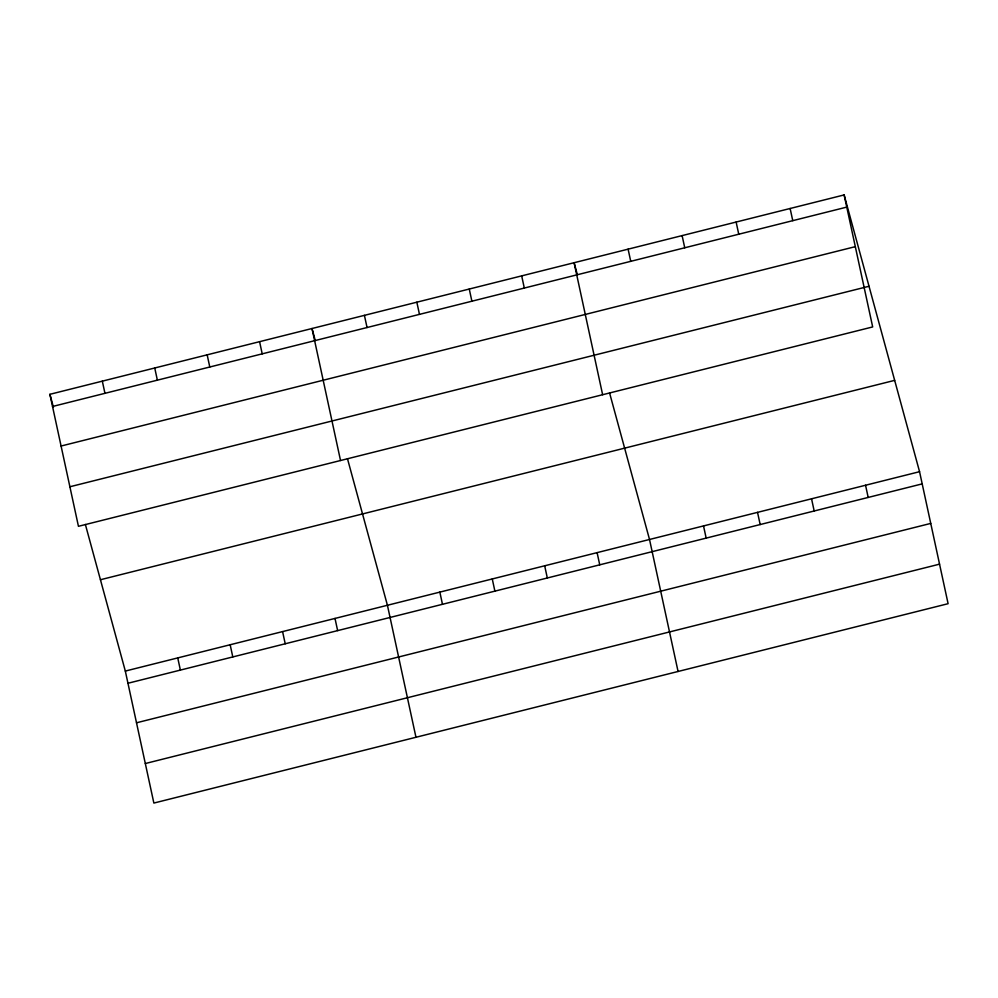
<?xml version="1.0" encoding="UTF-8"?>
<svg xmlns="http://www.w3.org/2000/svg" width="998" height="998" viewBox="0 0 998 998"><rect width="100%" height="100%" fill="white"/><g stroke="black" fill="none" stroke-linecap="round" stroke-linejoin="round"><path stroke-width="1.5" d="M844.133 194.934L872.676 326.932L78.443 526.308L49.9 394.31L844.133 194.934L919.557 471.692L948.1 603.69L153.867 803.066L125.324 671.068L85.379 524.474M52.532 406.485L846.766 207.11M61.078 446.031L855.311 246.656M69.885 486.762L869.021 286.264M100.436 579.738L894.67 380.363M125.324 671.068L919.557 471.692M127.956 683.256L922.189 483.88M136.514 722.789L930.747 523.414M145.321 763.532L939.555 564.157M577.256 274.313L574.1 262.724L602.63 394.721M609.566 392.888L649.523 539.481L678.066 671.479M315.156 340.106L312 328.517L340.53 460.515M347.466 458.681L387.424 605.275L415.966 737.273M49.9 394.31L53.455 407.359M865.553 485.253L868.185 497.428M790.129 208.495L792.761 220.67M811.549 498.813L814.181 510.988M736.125 222.043L738.757 234.231M757.532 512.373L760.177 524.549M682.108 235.603L684.74 247.778M703.528 525.921L706.16 538.109M628.104 249.163L630.736 261.339M597.103 552.643L599.736 564.818M521.68 275.885L524.312 288.06M544.683 565.804L547.316 577.979M469.26 289.033L471.892 301.221M492.264 578.965L494.896 591.14M416.84 302.194L419.472 314.37M439.844 592.113L442.476 604.301M364.42 315.356L367.052 327.531M335.004 618.436L337.636 630.611M259.58 341.678L262.212 353.853M282.584 631.597L285.216 643.772M207.16 354.826L209.792 367.014M230.164 644.758L232.796 656.934M154.74 367.988L157.372 380.163M177.744 657.919L180.376 670.095M102.32 381.149L104.952 393.324"/></g></svg>
